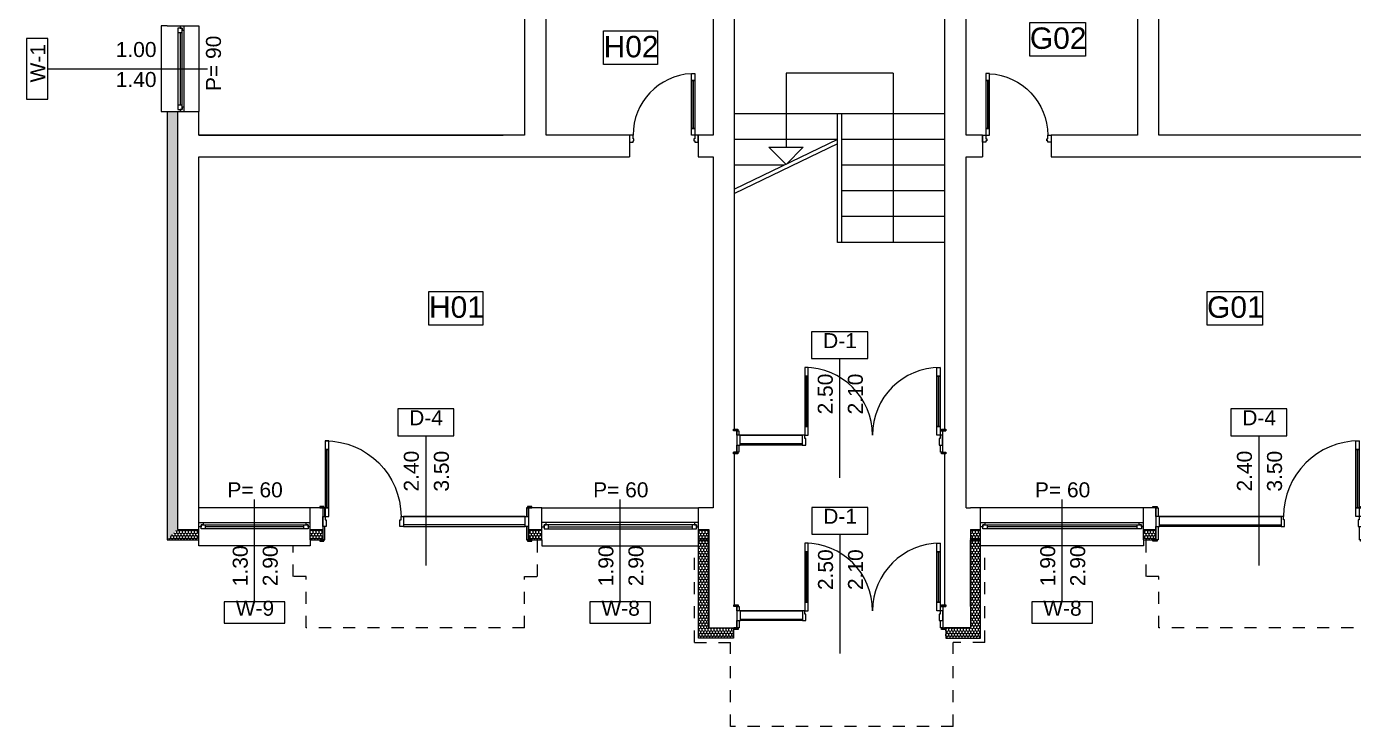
# Model space of a CAD drawing. Header units: feet. Extents: x 2791058 to 2855058, y -67651 to -26651.
# Drawn here: x 2804056 to 2819535, y -51473 to -43304 of the extents above; entities that cross this region are included whole.
import ezdxf
from ezdxf.enums import TextEntityAlignment as Align

# ---------------------------------------------------------------- set-up
doc = ezdxf.new("R2010")
doc.units = ezdxf.units.FT
doc.header["$MEASUREMENT"] = 0
doc.linetypes.add('Dashed', pattern=[282.222223, 141.111112, -141.111112])
doc.layers.add('0_muret e jashtme', color=7, linetype='Continuous')
doc.layers.add('Shell - Roof', color=7, linetype='Continuous')
for name, color, linetype, lineweight in [('0_muret e jashtme_Pen_No__1', 7, 'Continuous', 0), ('ARCHICAD Door Markers_Pen_No__60', 230, 'Continuous', 0), ('ARCHICAD Doors_Pen_No__1', 7, 'Continuous', 0), ('ARCHICAD Doors_Pen_No__60', 230, 'Continuous', 0), ('ARCHICAD Window Markers_Pen_No__20', 1, 'Continuous', 0), ('ARCHICAD Windows_Pen_No__20', 1, 'Continuous', 0), ('Shell - Roof_Pen_No__1', 7, 'Continuous', 0), ('Shell - Roof_Pen_No__21', 7, 'Continuous', 0), ('Text blocks_Pen_No__2', 8, 'Continuous', 0)]:
    doc.layers.add(name, color=color, linetype=linetype, lineweight=lineweight)
doc.layers.add('0_muret e jashtme_Pen_No__14', color=7, linetype='Continuous', lineweight=0, true_color=0xbd8b17)
doc.styles.add('GENERATED_STYLE_1', font='arial.ttf')
pattern_1 = [(90, (2247653.822, -76424.967), (-34.6410162, 0), [20, -40]), (90, (2247636.502, -76394.967), (-34.6410162, 0), [20, -40]), (150, (2247653.822, -76404.967), (17.320508, 30), [20, -40]), (150, (2247619.18, -76404.967), (17.320508, 30), [20, -40]), (210, (2247653.822, -76424.967), (-17.320508, 30), [20, -40]), (210, (2247619.18, -76424.967), (-17.320508, 30), [20, -40])]

# ---------------------------------------------------------------- blocks, each defined once
blk = doc.blocks.new('Storefront 22_2')
at = {"layer": 'ARCHICAD Doors_Pen_No__1', "color": 7, "linetype": 'Continuous', "lineweight": 0}
for p, q in [((370, 740), (370, 820)), ((370, 820), (410, 820)), ((410, 820), (410, 740)), ((370, 740), (390, 740)), ((370, 80), (370, 740)), ((410, 740), (370, 740)), ((390, 740), (410, 740)), ((390, 80), (390, 740)), ((390, 740), (390, 80)), ((390, 740), (390, 80)), ((410, 740), (410, 80)), ((-450, 0), (-450, -80)), ((-410, 0), (-450, 0)), ((-450, 0), (-450, -80)), ((-450, 0), (-450, -80)), ((-410, -40), (-410, 0)), ((390, 80), (370, 80)), ((370, 0), (370, 80)), ((370, 80), (410, 80)), ((410, 0), (370, 0)), ((410, 80), (390, 80)), ((410, 80), (410, 0)), ((410, 0), (410, -40)), ((450, 0), (410, 0)), ((450, -80), (450, 0)), ((450, 0), (450, -80)), ((450, 0), (450, -80)), ((-450, -80), (-410, -80)), ((-450, -80), (-450, -250)), ((-400, -40), (-410, -40)), ((-410, -80), (-410, -65.4)), ((-410, -65.4), (-400, -65.4)), ((-400, -65.4), (-400, -40)), ((410, -40), (400, -40)), ((400, -40), (400, -65.4)), ((400, -65.4), (410, -65.4)), ((410, -65.4), (410, -80)), ((410, -80), (450, -80)), ((450, -80), (450, -250))]:
    blk.add_line(p, q, dxfattribs=at)
blk.add_arc((410, 0), 820, 92.79603, 180, dxfattribs=at)
blk = doc.blocks.new('Wall_21', base_point=(2809866, -38873))
at = {"layer": '0_muret e jashtme_Pen_No__1', "color": 7, "linetype": 'Continuous', "lineweight": 0}
for p, q in [((2809866, -39155), (2809946, -39155)), ((2809946, -39155), (2810116, -39155)), ((2809866, -40055), (2809946, -40055)), ((2809946, -40055), (2810116, -40055))]:
    blk.add_line(p, q, dxfattribs=at)
at = {"layer": '0_muret e jashtme_Pen_No__1', "color": 7, "linetype": 'Continuous', "lineweight": 0, "flags": 128}
for points in [[(2809866, -38873), (2809866, -39155)], [(2810116, -39155), (2810116, -38873)], [(2809866, -40055), (2809866, -44573)], [(2810116, -40723), (2810116, -40055)], [(2810116, -42473), (2810116, -40973)], [(2810116, -44573), (2810116, -42723)]]:
    blk.add_lwpolyline(points, dxfattribs=at)
at = {"layer": 'ARCHICAD Doors_Pen_No__1', "color": 7, "linetype": 'Continuous', "lineweight": 0, "zscale": 1000, "rotation": 90}
blk.add_blockref('Storefront 22_2', (2809866, -39605), dxfattribs=at)
blk = doc.blocks.new('Storefront 22_5')
at = {"layer": 'ARCHICAD Doors_Pen_No__1', "color": 7, "linetype": 'Continuous', "lineweight": 0}
for p, q in [((320, 640), (320, 720)), ((320, 720), (360, 720)), ((320, 640), (340, 640)), ((320, 80), (320, 640)), ((360, 640), (320, 640)), ((340, 640), (360, 640)), ((340, 80), (340, 640)), ((340, 640), (340, 80)), ((340, 640), (340, 80)), ((360, 720), (360, 640)), ((360, 640), (360, 80)), ((-400, 0), (-400, -80)), ((-360, 0), (-400, 0)), ((-400, 0), (-400, -80)), ((-400, 0), (-400, -80)), ((-360, -40), (-360, 0)), ((340, 80), (320, 80)), ((320, 0), (320, 80)), ((320, 80), (360, 80)), ((360, 0), (320, 0)), ((360, 80), (340, 80)), ((360, 80), (360, 0)), ((360, 0), (360, -40)), ((400, 0), (360, 0)), ((400, -80), (400, 0)), ((400, 0), (400, -80)), ((400, 0), (400, -80)), ((-400, -80), (-360, -80)), ((-400, -80), (-400, -250)), ((-350, -40), (-360, -40)), ((-360, -80), (-360, -65.4)), ((-360, -65.4), (-350, -65.4)), ((-350, -65.4), (-350, -40)), ((360, -40), (350, -40)), ((350, -40), (350, -65.4)), ((350, -65.4), (360, -65.4)), ((360, -65.4), (360, -80)), ((360, -80), (400, -80)), ((400, -80), (400, -250))]:
    blk.add_line(p, q, dxfattribs=at)
blk.add_arc((360, 0), 720, 93.18474, 180, dxfattribs=at)
blk = doc.blocks.new('Wall_22', base_point=(2812316, -44573))
at = {"layer": '0_muret e jashtme_Pen_No__1', "color": 7, "linetype": 'Continuous', "lineweight": 0}
for p, q in [((2811091, -44573), (2811091, -44653)), ((2811891, -44573), (2811891, -44653)), ((2811091, -44653), (2811091, -44823)), ((2811891, -44653), (2811891, -44823))]:
    blk.add_line(p, q, dxfattribs=at)
at = {"layer": '0_muret e jashtme_Pen_No__1', "color": 7, "linetype": 'Continuous', "lineweight": 0, "flags": 128}
for points in [[(2809866, -44573), (2806066, -44573)], [(2811091, -44573), (2810116, -44573)], [(2812066, -44573), (2811891, -44573)], [(2806066, -44823), (2811091, -44823)], [(2811891, -44823), (2812066, -44823)]]:
    blk.add_lwpolyline(points, dxfattribs=at)
at = {"layer": 'ARCHICAD Doors_Pen_No__1', "color": 7, "linetype": 'Continuous', "lineweight": 0, "zscale": 1000}
blk.add_blockref('Storefront 22_5', (2811491, -44573), dxfattribs=at)
blk = doc.blocks.new('Wall_23', base_point=(2817266, -38873))
at = {"layer": '0_muret e jashtme_Pen_No__1', "color": 7, "linetype": 'Continuous', "lineweight": 0, "flags": 128}
for points in [[(2817016, -38873), (2817016, -42473)], [(2817266, -44573), (2817266, -38873)], [(2817016, -42723), (2817016, -44573)]]:
    blk.add_lwpolyline(points, dxfattribs=at)
blk = doc.blocks.new('Double Door with Sidelight 22')
at = {"layer": 'ARCHICAD Doors_Pen_No__60', "color": 230, "linetype": 'Continuous', "lineweight": 0}
for p, q in [((-408, 790), (-408, 690)), ((-368, 790), (-408, 790)), ((-368, 690), (-368, 790)), ((1132, 690), (1132, 790)), ((1132, 790), (1172, 790)), ((1172, 790), (1172, 690)), ((-408, 690), (-408, 100)), ((-388, 690), (-408, 690)), ((-408, 690), (-368, 690)), ((-388, 100), (-388, 690)), ((-388, 690), (-388, 100)), ((-368, 690), (-388, 690)), ((-388, 690), (-388, 100)), ((-368, 100), (-368, 690)), ((1132, 690), (1152, 690)), ((1132, 100), (1132, 690)), ((1172, 690), (1132, 690)), ((1152, 690), (1172, 690)), ((1152, 100), (1152, 690)), ((1152, 690), (1152, 100)), ((1152, 690), (1152, 100)), ((1172, 690), (1172, 100)), ((-1237, 50), (-1237, 69)), ((-1237, 69), (-1187, 69)), ((-1187, 50), (-1237, 50)), ((-1200, 50), (-1237, 50)), ((-1200, 50), (-1237, 50)), ((-1200, 0), (-1200, 50)), ((-1200, 50), (-1175, 50)), ((-1200, 50), (-1200, 0)), ((-1200, 50), (-1200, 0)), ((-1200, 50), (-1200, 0)), ((-1175, 0), (-1200, 0)), ((-1160, 0), (-1200, 0)), ((-1200, 0), (-1200, -115)), ((-1200, 0), (-1200, -115)), ((-1200, 0), (-1200, -115)), ((-1187, 69), (-1187, 50)), ((-1175, 50), (-1175, 0)), ((-1160, 0), (-436, 0)), ((-1160, -115), (-1160, 0)), ((-1160, -115), (-1160, 0)), ((-436, 0), (-1160, 0)), ((-436, 0), (-436, -115)), ((-408, 0), (-436, 0)), ((-436, 0), (-436, -115)), ((-408, 100), (-388, 100)), ((-368, 100), (-408, 100)), ((-408, 100), (-408, 0)), ((-408, -40), (-408, 0)), ((-408, 0), (-368, 0)), ((-388, 100), (-368, 100)), ((-368, 0), (-368, 100)), ((1152, 100), (1132, 100)), ((1132, 0), (1132, 100)), ((1132, 100), (1172, 100)), ((1172, 0), (1132, 0)), ((1172, 100), (1152, 100)), ((1172, 100), (1172, 0)), ((1200, 0), (1172, 0)), ((1172, 0), (1172, -40)), ((1175, 0), (1175, 50)), ((1175, 50), (1200, 50)), ((1200, 0), (1175, 0)), ((1187, 69), (1237, 69)), ((1187, 50), (1187, 69)), ((1237, 50), (1187, 50)), ((1200, 50), (1200, 0)), ((1200, 50), (1200, 0)), ((1200, 50), (1200, 0)), ((1200, 50), (1200, 0)), ((1200, 50), (1237, 50)), ((1200, 50), (1237, 50)), ((1200, -115), (1200, 0)), ((1200, 0), (1200, -115)), ((1200, 0), (1200, -115)), ((1237, 69), (1237, 50)), ((-1200, -200), (-1200, -115)), ((-1200, -115), (-1175, -115)), ((-1200, -115), (-1160, -115)), ((-1200, -115), (-1200, -200)), ((-1200, -115), (-1200, -200)), ((-1175, -115), (-1175, -200)), ((-1160, -97), (-436, -97)), ((-436, -115), (-1160, -115)), ((-436, -115), (-396, -115)), ((-396, -40), (-408, -40)), ((-396, -115), (-396, -40)), ((1172, -40), (1160, -40)), ((1160, -40), (1160, -115)), ((1160, -115), (1200, -115)), ((1175, -200), (1175, -115)), ((1175, -115), (1200, -115)), ((1200, -115), (1200, -200)), ((1200, -115), (1200, -200)), ((1200, -115), (1200, -200)), ((-1237, -219), (-1237, -200)), ((-1237, -200), (-1187, -200)), ((-1200, -200), (-1237, -200)), ((-1200, -200), (-1237, -200)), ((-1187, -219), (-1237, -219)), ((-1175, -200), (-1200, -200)), ((-1187, -200), (-1187, -219)), ((1200, -200), (1175, -200)), ((1187, -200), (1237, -200)), ((1187, -219), (1187, -200)), ((1237, -219), (1187, -219)), ((1200, -200), (1237, -200)), ((1200, -200), (1237, -200)), ((1237, -200), (1237, -219))]:
    blk.add_line(p, q, dxfattribs=at)
for centre, start, end in [((-408, 0), 0, 90), ((1172, 0), 90, 180)]:
    blk.add_arc(centre, 790, start, end, dxfattribs=at)
blk = doc.blocks.new('D Marker 22_2')
at = {"layer": 'ARCHICAD Door Markers_Pen_No__60', "color": 230, "linetype": 'Continuous', "lineweight": 0}
for p, q in [((0, -1093), (0, 300)), ((-327, -1093), (-327, -1407)), ((327, -1093), (-327, -1093)), ((327, -1407), (327, -1093)), ((-327, -1407), (327, -1407))]:
    blk.add_line(p, q, dxfattribs=at)
at = {"layer": 'ARCHICAD Door Markers_Pen_No__60', "color": 230, "lineweight": 0, "style": 'GENERATED_STYLE_1'}
for tag, rotation, p in [('AC_MarkerText_3', 270, (-323, -327)), ('AC_MarkerText_2', 270, (27, -327)), ('AC_MarkerText_1', 180, (193, -1042))]:
    blk.add_attdef(tag, text='', height=175, rotation=rotation, dxfattribs=at).set_placement(p, align=Align.BOTTOM_LEFT)
blk = doc.blocks.new('Wall_28', base_point=(2815066, -50073))
at = {"layer": '0_muret e jashtme_Pen_No__1', "color": 7, "linetype": 'Continuous', "lineweight": 0}
for p, q in [((2812343, -50073), (2812306, -50073)), ((2812343, -50073), (2812343, -50123)), ((2812343, -50073), (2812343, -50123)), ((2812343, -50123), (2812343, -50238)), ((2814743, -50073), (2814780, -50073)), ((2814743, -50073), (2814743, -50123)), ((2814743, -50073), (2814743, -50123)), ((2814743, -50123), (2814743, -50238)), ((2812343, -50238), (2812343, -50323)), ((2814743, -50238), (2814743, -50323)), ((2812343, -50323), (2812306, -50323)), ((2814743, -50323), (2814780, -50323))]:
    blk.add_line(p, q, dxfattribs=at)
at = {"layer": '0_muret e jashtme_Pen_No__1', "color": 7, "linetype": 'Continuous', "lineweight": 0, "flags": 128}
for points in [[(2812343, -50073), (2812316, -50073)], [(2814766, -50073), (2814743, -50073)], [(2812316, -50323), (2812343, -50323)], [(2814743, -50323), (2814766, -50323)]]:
    blk.add_lwpolyline(points, dxfattribs=at)
at = {"layer": 'ARCHICAD Door Markers_Pen_No__60', "color": 230, "lineweight": 0}
ref = blk.add_blockref('D Marker 22_2', (2813543, -50323), dxfattribs=dict(at, rotation=180))
ref.add_attrib('AC_MarkerText_1', 'D-1', dxfattribs={"color": 230, "lineweight": 0, "height": 175, "rotation": 360, "style": 'GENERATED_STYLE_1'}).set_placement((2813350, -49160), align=Align.BOTTOM_LEFT)
ref.add_attrib('AC_MarkerText_2', '2.50', dxfattribs={"color": 230, "lineweight": 0, "height": 175, "rotation": 90, "style": 'GENERATED_STYLE_1'}).set_placement((2813516, -49881), align=Align.BOTTOM_LEFT)
ref.add_attrib('AC_MarkerText_3', '2.10', dxfattribs={"color": 230, "lineweight": 0, "height": 175, "rotation": 90, "style": 'GENERATED_STYLE_1'}).set_placement((2813866, -49881), align=Align.BOTTOM_LEFT)
at = {"layer": 'ARCHICAD Doors_Pen_No__60', "color": 230, "linetype": 'Continuous', "lineweight": 0, "zscale": 1000}
blk.add_blockref('Double Door with Sidelight 22', (2813543, -50123), dxfattribs=at)
blk = doc.blocks.new('D Marker 22')
at = {"layer": 'ARCHICAD Door Markers_Pen_No__60', "color": 230, "linetype": 'Continuous', "lineweight": 0}
for p, q in [((327, 1157), (-327, 1157)), ((-327, 1157), (-327, 843)), ((327, 843), (327, 1157)), ((-327, 843), (327, 843)), ((0, 843), (0, -550))]:
    blk.add_line(p, q, dxfattribs=at)
at = {"layer": 'ARCHICAD Door Markers_Pen_No__60', "color": 230, "lineweight": 0, "style": 'GENERATED_STYLE_1'}
for tag, p in [('AC_MarkerText_2', (-28, 192)), ('AC_MarkerText_3', (323, 192))]:
    blk.add_attdef(tag, text='', height=175, rotation=90, dxfattribs=at).set_placement(p, align=Align.BOTTOM_LEFT)
blk.add_attdef('AC_MarkerText_1', text='', height=175, dxfattribs=at).set_placement((-193, 913), align=Align.BOTTOM_LEFT)
blk = doc.blocks.new('Wall_29', base_point=(2812316, -48273))
at = {"layer": '0_muret e jashtme_Pen_No__1', "color": 7, "linetype": 'Continuous', "lineweight": 0}
for p, q in [((2812341, -48023), (2812304, -48023)), ((2812341, -48023), (2812341, -48073)), ((2812341, -48023), (2812341, -48073)), ((2812341, -48073), (2812341, -48188)), ((2814741, -48023), (2814778, -48023)), ((2814741, -48023), (2814741, -48073)), ((2814741, -48023), (2814741, -48073)), ((2814741, -48073), (2814741, -48188)), ((2812341, -48273), (2812304, -48273)), ((2812341, -48188), (2812341, -48273)), ((2814741, -48188), (2814741, -48273)), ((2814741, -48273), (2814778, -48273))]:
    blk.add_line(p, q, dxfattribs=at)
at = {"layer": '0_muret e jashtme_Pen_No__1', "color": 7, "linetype": 'Continuous', "lineweight": 0, "flags": 128}
for points in [[(2812341, -48023), (2812316, -48023)], [(2814766, -48023), (2814741, -48023)], [(2812316, -48273), (2812341, -48273)], [(2814741, -48273), (2814766, -48273)]]:
    blk.add_lwpolyline(points, dxfattribs=at)
at = {"layer": 'ARCHICAD Door Markers_Pen_No__60', "color": 230, "lineweight": 0}
blk.add_blockref('D Marker 22', (2813541, -48023), dxfattribs=at).add_auto_attribs({'AC_MarkerText_1': 'D-1', 'AC_MarkerText_2': '2.50', 'AC_MarkerText_3': '2.10'})
at = {"layer": 'ARCHICAD Doors_Pen_No__60', "color": 230, "linetype": 'Continuous', "lineweight": 0, "zscale": 1000}
blk.add_blockref('Double Door with Sidelight 22', (2813541, -48073), dxfattribs=at)
blk = doc.blocks.new('Wall_30', base_point=(2812316, -48923))
at = {"layer": '0_muret e jashtme_Pen_No__1', "color": 7, "linetype": 'Continuous', "lineweight": 0, "flags": 128}
for points in [[(2812066, -42723), (2812066, -44573)], [(2812316, -48023), (2812316, -42723)], [(2812066, -44823), (2812066, -48923)], [(2812316, -48923), (2812316, -48273)]]:
    blk.add_lwpolyline(points, dxfattribs=at)
blk = doc.blocks.new('Wall_31', base_point=(2814766, -48923))
at = {"layer": '0_muret e jashtme_Pen_No__1', "color": 7, "linetype": 'Continuous', "lineweight": 0, "flags": 128}
for points in [[(2814766, -42723), (2814766, -48023)], [(2815016, -44573), (2815016, -42723)], [(2815016, -48923), (2815016, -44823)], [(2814766, -48273), (2814766, -48923)]]:
    blk.add_lwpolyline(points, dxfattribs=at)
blk = doc.blocks.new('Wall_32', base_point=(2814766, -48923))
at = {"layer": '0_muret e jashtme_Pen_No__1', "color": 7, "linetype": 'Continuous', "lineweight": 0}
blk.add_line((2815066, -49173), (2815066, -49293), dxfattribs=at)
at = {"layer": '0_muret e jashtme_Pen_No__1', "color": 7, "linetype": 'Continuous', "lineweight": 0, "flags": 128}
for points in [[(2814766, -48923), (2814766, -50073)], [(2815016, -48923), (2815066, -48923)], [(2815066, -50073), (2815066, -49293)], [(2815066, -50323), (2814766, -50323)]]:
    blk.add_lwpolyline(points, dxfattribs=at)
blk = doc.blocks.new('Wall_33', base_point=(2812316, -48923))
at = {"layer": '0_muret e jashtme_Pen_No__1', "color": 7, "linetype": 'Continuous', "lineweight": 0}
blk.add_line((2812016, -49173), (2812016, -49293), dxfattribs=at)
at = {"layer": '0_muret e jashtme_Pen_No__1', "color": 7, "linetype": 'Continuous', "lineweight": 0, "flags": 128}
for points in [[(2812066, -48923), (2812016, -48923)], [(2812316, -50073), (2812316, -48923)], [(2812016, -49293), (2812016, -50323)], [(2812016, -50323), (2812316, -50323)]]:
    blk.add_lwpolyline(points, dxfattribs=at)
blk = doc.blocks.new('Wall_34', base_point=(2814766, -44573))
at = {"layer": '0_muret e jashtme_Pen_No__1', "color": 7, "linetype": 'Continuous', "lineweight": 0}
for p, q in [((2815208, -44573), (2815208, -44653)), ((2816008, -44573), (2816008, -44653)), ((2815208, -44653), (2815208, -44823)), ((2816008, -44653), (2816008, -44823))]:
    blk.add_line(p, q, dxfattribs=at)
at = {"layer": '0_muret e jashtme_Pen_No__1', "color": 7, "linetype": 'Continuous', "lineweight": 0, "flags": 128}
for points in [[(2815208, -44573), (2815016, -44573)], [(2817016, -44573), (2816008, -44573)], [(2821066, -44573), (2817266, -44573)], [(2815016, -44823), (2815208, -44823)], [(2816008, -44823), (2821066, -44823)]]:
    blk.add_lwpolyline(points, dxfattribs=at)
at = {"layer": 'ARCHICAD Doors_Pen_No__1', "color": 7, "linetype": 'Continuous', "lineweight": 0, "xscale": -1, "zscale": 1000}
blk.add_blockref('Storefront 22_5', (2815608, -44573), dxfattribs=at)
blk = doc.blocks.new('Window 22_7')
at = {"layer": 'ARCHICAD Windows_Pen_No__20', "color": 1, "linetype": 'Continuous', "lineweight": 0}
for p, q in [((-650, 150), (-650, 220)), ((-650, 220), (650, 220)), ((650, 220), (650, 150)), ((-650, 150), (-650, 30)), ((-650, 30), (-650, 0)), ((-650, 0), (-625, 0)), ((-650, 0), (-650, -50)), ((-650, 0), (-650, -50)), ((-625, 25), (-575, 25)), ((-625, -25), (-625, 25)), ((-625, 0), (-625, -25)), ((-575, 25), (575, 25)), ((-575, 25), (-575, -25)), ((-575, 25), (575, 25)), ((-575, 0), (575, 0)), ((575, -25), (575, 25)), ((575, 25), (625, 25)), ((625, 25), (625, -25)), ((625, -25), (625, 0)), ((625, 0), (650, 0)), ((650, 150), (650, 30)), ((650, 30), (650, 0)), ((650, 0), (650, -50)), ((650, 0), (650, -50)), ((-600, -50), (-650, -50)), ((-650, -50), (-650, -220)), ((-625, -25), (-600, -25)), ((-575, -25), (-625, -25)), ((-600, -25), (-600, -50)), ((600, -50), (-600, -50)), ((575, -25), (-575, -25)), ((625, -25), (575, -25)), ((600, -50), (600, -25)), ((600, -25), (625, -25)), ((650, -50), (600, -50)), ((650, -50), (650, -220)), ((-650, -220), (650, -220))]:
    blk.add_line(p, q, dxfattribs=at)
blk = doc.blocks.new('W Marker 22_4')
at = {"layer": 'ARCHICAD Window Markers_Pen_No__20', "color": 1, "linetype": 'Continuous', "lineweight": 0}
for p, q in [((0, -1095), (0, 100)), ((-354, -1095), (-354, -1345)), ((354, -1095), (-354, -1095)), ((354, -1345), (354, -1095)), ((-354, -1345), (354, -1345))]:
    blk.add_line(p, q, dxfattribs=at)
at = {"layer": 'ARCHICAD Window Markers_Pen_No__20', "color": 1, "lineweight": 0, "style": 'GENERATED_STYLE_1'}
for tag, p in [('AC_MarkerText_2', (-28, -913)), ('AC_MarkerText_3', (322, -913))]:
    blk.add_attdef(tag, text='', height=175, rotation=90, dxfattribs=at).set_placement(p, align=Align.BOTTOM_LEFT)
for tag, p in [('AC_MarkerText_4', (-317, 72)), ('AC_MarkerText_1', (-220, -1310))]:
    blk.add_attdef(tag, text='', height=175, dxfattribs=at).set_placement(p, align=Align.BOTTOM_LEFT)
blk = doc.blocks.new('Window 22_17')
at = {"layer": 'ARCHICAD Windows_Pen_No__20', "color": 1, "linetype": 'Continuous', "lineweight": 0}
for p, q in [((-914, 150), (-914, 220)), ((-914, 220), (914, 220)), ((914, 220), (914, 150)), ((-914, 150), (-914, 30)), ((-914, 30), (-914, 0)), ((-914, 0), (-889, 0)), ((-914, 0), (-914, -50)), ((-914, 0), (-914, -50)), ((-889, 25), (-839, 25)), ((-889, -25), (-889, 25)), ((-889, 0), (-889, -25)), ((-839, 25), (839, 25)), ((-839, 25), (-839, -25)), ((-839, 25), (839, 25)), ((-839, 0), (839, 0)), ((839, -25), (839, 25)), ((839, 25), (889, 25)), ((889, 25), (889, -25)), ((889, -25), (889, 0)), ((889, 0), (914, 0)), ((914, 150), (914, 30)), ((914, 30), (914, 0)), ((914, 0), (914, -50)), ((914, 0), (914, -50)), ((-864, -50), (-914, -50)), ((-914, -50), (-914, -220)), ((-889, -25), (-864, -25)), ((-839, -25), (-889, -25)), ((-864, -25), (-864, -50)), ((864, -50), (-864, -50)), ((839, -25), (-839, -25)), ((889, -25), (839, -25)), ((864, -50), (864, -25)), ((864, -25), (889, -25)), ((914, -50), (864, -50)), ((914, -50), (914, -220)), ((-914, -220), (914, -220))]:
    blk.add_line(p, q, dxfattribs=at)
blk = doc.blocks.new('Door with Sidelight on Side 2 22')
at = {"layer": 'ARCHICAD Doors_Pen_No__60', "color": 230, "linetype": 'Continuous', "lineweight": 0}
for p, q in [((1132, 784), (1132, 884)), ((1132, 884), (1172, 884)), ((1132, 784), (1152, 784)), ((1132, 100), (1132, 784)), ((1172, 784), (1132, 784)), ((1152, 784), (1172, 784)), ((1152, 100), (1152, 784)), ((1152, 784), (1152, 100)), ((1152, 784), (1152, 100)), ((1172, 884), (1172, 784)), ((1172, 784), (1172, 100)), ((-1237, 100), (-1237, 119)), ((-1237, 119), (-1187, 119)), ((-1187, 100), (-1237, 100)), ((-1200, 100), (-1237, 100)), ((-1200, 100), (-1237, 100)), ((-1200, 0), (-1200, 100)), ((-1200, 100), (-1175, 100)), ((-1200, 100), (-1200, 0)), ((-1200, 100), (-1200, 0)), ((-1200, 100), (-1200, 0)), ((-1175, 0), (-1200, 0)), ((-1160, 0), (-1200, 0)), ((-1200, 0), (-1200, -115)), ((-1200, 0), (-1200, -115)), ((-1200, 0), (-1200, -115)), ((-1187, 119), (-1187, 100)), ((-1175, 100), (-1175, 0)), ((-1160, 0), (260, 0)), ((-1160, -115), (-1160, 0)), ((-1160, -115), (-1160, 0)), ((260, 0), (-1160, 0)), ((260, 0), (260, -115)), ((288, 0), (260, 0)), ((260, 0), (260, -115)), ((288, -40), (288, 0)), ((1152, 100), (1132, 100)), ((1132, 0), (1132, 100)), ((1132, 100), (1172, 100)), ((1172, 0), (1132, 0)), ((1172, 100), (1152, 100)), ((1172, 100), (1172, 0)), ((1200, 0), (1172, 0)), ((1172, 0), (1172, -40)), ((1175, 0), (1175, 100)), ((1175, 100), (1200, 100)), ((1200, 0), (1175, 0)), ((1187, 119), (1237, 119)), ((1187, 100), (1187, 119)), ((1237, 100), (1187, 100)), ((1200, 100), (1200, 0)), ((1200, 100), (1200, 0)), ((1200, 100), (1200, 0)), ((1200, 100), (1200, 0)), ((1200, 100), (1237, 100)), ((1200, 100), (1237, 100)), ((1200, -115), (1200, 0)), ((1200, 0), (1200, -115)), ((1200, 0), (1200, -115)), ((1237, 119), (1237, 100)), ((-1200, -270), (-1200, -115)), ((-1200, -115), (-1175, -115)), ((-1200, -115), (-1160, -115)), ((-1200, -115), (-1200, -150)), ((-1200, -115), (-1200, -150)), ((-1200, -150), (-1200, -270)), ((-1200, -150), (-1200, -270)), ((-1175, -115), (-1175, -270)), ((-1160, -97), (260, -97)), ((260, -115), (-1160, -115)), ((260, -115), (300, -115)), ((300, -40), (288, -40)), ((300, -115), (300, -40)), ((1172, -40), (1160, -40)), ((1160, -40), (1160, -115)), ((1160, -115), (1200, -115)), ((1175, -270), (1175, -115)), ((1175, -115), (1200, -115)), ((1200, -115), (1200, -270)), ((1200, -115), (1200, -150)), ((1200, -115), (1200, -150)), ((1200, -150), (1200, -270)), ((1200, -150), (1200, -270)), ((-1237, -289), (-1237, -270)), ((-1237, -270), (-1187, -270)), ((-1200, -270), (-1237, -270)), ((-1200, -270), (-1237, -270)), ((-1187, -289), (-1237, -289)), ((-1175, -270), (-1200, -270)), ((-1187, -270), (-1187, -289)), ((1200, -270), (1175, -270)), ((1187, -270), (1237, -270)), ((1187, -289), (1187, -270)), ((1237, -289), (1187, -289)), ((1200, -270), (1237, -270)), ((1200, -270), (1237, -270)), ((1237, -270), (1237, -289))]:
    blk.add_line(p, q, dxfattribs=at)
blk.add_arc((1172, 0), 884, 90, 180, dxfattribs=at)
blk = doc.blocks.new('D Marker 22_3')
at = {"layer": 'ARCHICAD Door Markers_Pen_No__60', "color": 230, "linetype": 'Continuous', "lineweight": 0}
for p, q in [((327, 1157), (-327, 1157)), ((-327, 1157), (-327, 843)), ((327, 843), (327, 1157)), ((-327, 843), (327, 843)), ((0, 843), (0, -670))]:
    blk.add_line(p, q, dxfattribs=at)
at = {"layer": 'ARCHICAD Door Markers_Pen_No__60', "color": 230, "lineweight": 0, "style": 'GENERATED_STYLE_1'}
for tag, p in [('AC_MarkerText_2', (-28, 192)), ('AC_MarkerText_3', (323, 191))]:
    blk.add_attdef(tag, text='', height=175, rotation=90, dxfattribs=at).set_placement(p, align=Align.BOTTOM_LEFT)
blk.add_attdef('AC_MarkerText_1', text='', height=175, dxfattribs=at).set_placement((-193, 913), align=Align.BOTTOM_LEFT)
blk = doc.blocks.new('Wall_52', base_point=(2806066, -48923))
at = {"layer": '0_muret e jashtme_Pen_No__14', "linetype": 'Continuous', "lineweight": 0, "true_color": 0xbd8b17}
h = blk.add_hatch(dxfattribs=at)
h.set_pattern_fill('STYROFOAM_SM_INSULATION', color=42, style=0, pattern_type=2)
h.set_pattern_definition(pattern_1)
h.paths.add_polyline_path([(2805816, -49173), (2805696, -49293), (2806066, -49293), (2806066, -49173)])
h = blk.add_hatch(dxfattribs=at)
h.set_pattern_fill('STYROFOAM_SM_INSULATION', color=42, style=0, pattern_type=2)
h.set_pattern_definition(pattern_1)
h.paths.add_polyline_path([(2807512, -49173), (2807366, -49173), (2807366, -49293), (2807512, -49293)])
h = blk.add_hatch(dxfattribs=at)
h.set_pattern_fill('STYROFOAM_SM_INSULATION', color=42, style=0, pattern_type=2)
h.set_pattern_definition(pattern_1)
h.paths.add_polyline_path([(2809912, -49173), (2809912, -49293), (2810068, -49293), (2810068, -49173)])
h = blk.add_hatch(dxfattribs=at)
h.set_pattern_fill('STYROFOAM_SM_INSULATION', color=42, style=0, pattern_type=2)
h.set_pattern_definition(pattern_1)
h.paths.add_polyline_path([(2812016, -49173), (2811896, -49173), (2811896, -49293), (2812016, -49293)])
at = {"layer": '0_muret e jashtme_Pen_No__1', "color": 7, "linetype": 'Continuous', "lineweight": 0}
for p, q in [((2806066, -49093), (2806066, -48923)), ((2807366, -49093), (2807366, -48923)), ((2807512, -48923), (2807475, -48923)), ((2807512, -48923), (2807512, -49023)), ((2807512, -48923), (2807512, -49023)), ((2807512, -49023), (2807512, -49138)), ((2809912, -48923), (2809949, -48923)), ((2809912, -48923), (2809912, -49023)), ((2809912, -48923), (2809912, -49023)), ((2809912, -49023), (2809912, -49138)), ((2810068, -49093), (2810068, -48923)), ((2811896, -49093), (2811896, -48923)), ((2805816, -49173), (2806066, -49173)), ((2806066, -49143), (2806066, -49093)), ((2806066, -49173), (2806066, -49143)), ((2806066, -49293), (2806066, -49173)), ((2807366, -49143), (2807366, -49093)), ((2807366, -49173), (2807366, -49143)), ((2807366, -49173), (2807512, -49173)), ((2807366, -49293), (2807366, -49173)), ((2807512, -49138), (2807512, -49173)), ((2807512, -49173), (2807512, -49293)), ((2809912, -49138), (2809912, -49173)), ((2809912, -49173), (2810068, -49173)), ((2809912, -49173), (2809912, -49293)), ((2810068, -49143), (2810068, -49093)), ((2810068, -49173), (2810068, -49143)), ((2810068, -49293), (2810068, -49173)), ((2811896, -49143), (2811896, -49093)), ((2811896, -49173), (2811896, -49143)), ((2811896, -49173), (2812016, -49173)), ((2811896, -49293), (2811896, -49173)), ((2812016, -49173), (2812016, -49293)), ((2807512, -49293), (2807475, -49293)), ((2809912, -49293), (2809949, -49293))]:
    blk.add_line(p, q, dxfattribs=at)
at = {"layer": '0_muret e jashtme_Pen_No__1', "color": 7, "linetype": 'Continuous', "lineweight": 0, "flags": 128}
for points in [[(2807512, -48923), (2807366, -48923)], [(2810068, -48923), (2809912, -48923)], [(2812016, -48923), (2811896, -48923)], [(2805696, -49293), (2806066, -49293)], [(2807366, -49293), (2807512, -49293)], [(2809912, -49293), (2810068, -49293)], [(2811896, -49293), (2812016, -49293)]]:
    blk.add_lwpolyline(points, dxfattribs=at)
at = {"layer": 'ARCHICAD Door Markers_Pen_No__60', "color": 230, "linetype": 'Continuous', "lineweight": 0}
blk.add_blockref('D Marker 22_3', (2808712, -48923), dxfattribs=at).add_auto_attribs({'AC_MarkerText_1': 'D-4', 'AC_MarkerText_2': '2.40', 'AC_MarkerText_3': '3.50'})
at = {"layer": 'ARCHICAD Doors_Pen_No__60', "color": 230, "linetype": 'Continuous', "lineweight": 0, "xscale": -1, "zscale": 1000}
blk.add_blockref('Door with Sidelight on Side 2 22', (2808712, -49023), dxfattribs=at)
at = {"layer": 'ARCHICAD Window Markers_Pen_No__20', "color": 1, "linetype": 'Continuous', "lineweight": 0}
for p, values in [((2806716, -48923), {'AC_MarkerText_1': 'W-9', 'AC_MarkerText_2': '1.30', 'AC_MarkerText_3': '2.90', 'AC_MarkerText_4': 'P= 60'}), ((2810982, -48923), {'AC_MarkerText_1': 'W-8', 'AC_MarkerText_2': '1.90', 'AC_MarkerText_3': '2.90', 'AC_MarkerText_4': 'P= 60'})]:
    blk.add_blockref('W Marker 22_4', p, dxfattribs=at).add_auto_attribs(values)
at = {"layer": 'ARCHICAD Windows_Pen_No__20', "color": 1, "linetype": 'Continuous', "lineweight": 0, "zscale": 1000, "rotation": 180}
blk.add_blockref('Window 22_7', (2806716, -49143), dxfattribs=at)
at = {"layer": 'ARCHICAD Windows_Pen_No__20', "color": 1, "linetype": 'Continuous', "lineweight": 0, "xscale": -1, "zscale": 1000, "rotation": 180}
blk.add_blockref('Window 22_17', (2810982, -49143), dxfattribs=at)
blk = doc.blocks.new('Window 22_18')
at = {"layer": 'ARCHICAD Windows_Pen_No__20', "color": 1, "linetype": 'Continuous', "lineweight": 0}
for p, q in [((-950, 150), (-950, 220)), ((-950, 220), (950, 220)), ((950, 220), (950, 150)), ((-950, 150), (-950, 30)), ((-950, 30), (-950, 0)), ((-950, 0), (-925, 0)), ((-950, 0), (-950, -50)), ((-950, 0), (-950, -50)), ((-925, 25), (-875, 25)), ((-925, -25), (-925, 25)), ((-925, 0), (-925, -25)), ((-875, 25), (875, 25)), ((-875, 25), (-875, -25)), ((-875, 25), (875, 25)), ((-875, 0), (875, 0)), ((875, -25), (875, 25)), ((875, 25), (925, 25)), ((925, 25), (925, -25)), ((925, -25), (925, 0)), ((925, 0), (950, 0)), ((950, 150), (950, 30)), ((950, 30), (950, 0)), ((950, 0), (950, -50)), ((950, 0), (950, -50)), ((-900, -50), (-950, -50)), ((-950, -50), (-950, -220)), ((-925, -25), (-900, -25)), ((-875, -25), (-925, -25)), ((-900, -25), (-900, -50)), ((900, -50), (-900, -50)), ((875, -25), (-875, -25)), ((925, -25), (875, -25)), ((900, -50), (900, -25)), ((900, -25), (925, -25)), ((950, -50), (900, -50)), ((950, -50), (950, -220)), ((-950, -220), (950, -220))]:
    blk.add_line(p, q, dxfattribs=at)
blk = doc.blocks.new('Wall_53', base_point=(2814766, -48923))
at = {"layer": '0_muret e jashtme_Pen_No__14', "linetype": 'Continuous', "lineweight": 0, "true_color": 0xbd8b17}
h = blk.add_hatch(dxfattribs=at)
h.set_pattern_fill('STYROFOAM_SM_INSULATION', color=42, style=0, pattern_type=2)
h.set_pattern_definition(pattern_1)
h.paths.add_polyline_path([(2815066, -49173), (2815066, -49293), (2815186, -49293), (2815186, -49173)])
h = blk.add_hatch(dxfattribs=at)
h.set_pattern_fill('STYROFOAM_SM_INSULATION', color=42, style=0, pattern_type=2)
h.set_pattern_definition(pattern_1)
h.paths.add_polyline_path([(2817231, -49173), (2817086, -49173), (2817086, -49293), (2817231, -49293)])
h = blk.add_hatch(dxfattribs=at)
h.set_pattern_fill('STYROFOAM_SM_INSULATION', color=42, style=0, pattern_type=2)
h.set_pattern_definition(pattern_1)
h.paths.add_polyline_path([(2819766, -49173), (2819631, -49173), (2819631, -49293), (2819766, -49293)])
h = blk.add_hatch(dxfattribs=at)
h.set_pattern_fill('STYROFOAM_SM_INSULATION', color=42, style=0, pattern_type=2)
h.set_pattern_definition(pattern_1)
h.paths.add_polyline_path([(2821066, -49293), (2821316, -49293), (2821316, -49231), (2821269, -49173), (2821066, -49173)])
h = blk.add_hatch(dxfattribs=at)
h.set_pattern_fill('STYROFOAM_SM_INSULATION', color=42, style=0, pattern_type=2)
h.set_pattern_definition(pattern_1)
h.paths.add_polyline_path([(2821269, -49173), (2821316, -49231), (2821316, -49173)])
h = blk.add_hatch(dxfattribs=at)
h.set_pattern_fill('STYROFOAM_SM_INSULATION', color=42, style=0, pattern_type=2)
h.set_pattern_definition(pattern_1)
h.paths.add_polyline_path([(2821316, -49231), (2821366, -49293), (2821366, -49173), (2821316, -49173)])
h = blk.add_hatch(dxfattribs=at)
h.set_pattern_fill('STYROFOAM_SM_INSULATION', color=42, style=0, pattern_type=2)
h.set_pattern_definition(pattern_1)
h.paths.add_polyline_path([(2821316, -49231), (2821316, -49293), (2821366, -49293)])
at = {"layer": '0_muret e jashtme_Pen_No__1', "color": 7, "linetype": 'Continuous', "lineweight": 0}
for p, q in [((2815186, -49093), (2815186, -48923)), ((2817086, -49093), (2817086, -48923)), ((2817231, -48923), (2817194, -48923)), ((2817231, -48923), (2817231, -49023)), ((2817231, -48923), (2817231, -49023)), ((2817231, -49023), (2817231, -49138)), ((2819631, -48923), (2819668, -48923)), ((2819631, -48923), (2819631, -49023)), ((2819631, -48923), (2819631, -49023)), ((2819631, -49023), (2819631, -49138)), ((2819766, -49093), (2819766, -48923)), ((2821066, -49093), (2821066, -48923)), ((2815066, -49173), (2815066, -49293)), ((2815066, -49173), (2815186, -49173)), ((2815186, -49143), (2815186, -49093)), ((2815186, -49173), (2815186, -49143)), ((2815186, -49293), (2815186, -49173)), ((2817086, -49143), (2817086, -49093)), ((2817086, -49173), (2817086, -49143)), ((2817086, -49173), (2817231, -49173)), ((2817086, -49293), (2817086, -49173)), ((2817231, -49138), (2817231, -49173)), ((2817231, -49173), (2817231, -49293)), ((2819631, -49138), (2819631, -49173)), ((2819631, -49173), (2819766, -49173)), ((2819631, -49173), (2819631, -49293)), ((2819766, -49143), (2819766, -49093)), ((2819766, -49173), (2819766, -49143)), ((2819766, -49293), (2819766, -49173)), ((2821066, -49143), (2821066, -49093)), ((2821066, -49173), (2821066, -49143)), ((2821066, -49173), (2821269, -49173)), ((2821066, -49293), (2821066, -49173)), ((2821269, -49173), (2821316, -49173)), ((2817231, -49293), (2817194, -49293)), ((2819631, -49293), (2819668, -49293))]:
    blk.add_line(p, q, dxfattribs=at)
at = {"layer": '0_muret e jashtme_Pen_No__1', "color": 7, "linetype": 'Continuous', "lineweight": 0, "flags": 128}
for points in [[(2815186, -48923), (2815066, -48923)], [(2817231, -48923), (2817086, -48923)], [(2819766, -48923), (2819631, -48923)], [(2821366, -49293), (2821366, -49173)], [(2815066, -49293), (2815186, -49293)], [(2817086, -49293), (2817231, -49293)], [(2819631, -49293), (2819766, -49293)], [(2821066, -49293), (2821366, -49293)]]:
    blk.add_lwpolyline(points, dxfattribs=at)
at = {"layer": 'ARCHICAD Door Markers_Pen_No__60', "color": 230, "linetype": 'Continuous', "lineweight": 0}
blk.add_blockref('D Marker 22_3', (2818431, -48923), dxfattribs=at).add_auto_attribs({'AC_MarkerText_1': 'D-4', 'AC_MarkerText_2': '2.40', 'AC_MarkerText_3': '3.50'})
at = {"layer": 'ARCHICAD Doors_Pen_No__60', "color": 230, "linetype": 'Continuous', "lineweight": 0, "zscale": 1000}
blk.add_blockref('Door with Sidelight on Side 2 22', (2818431, -49023), dxfattribs=at)
at = {"layer": 'ARCHICAD Window Markers_Pen_No__20', "color": 1, "linetype": 'Continuous', "lineweight": 0}
for p, values in [((2816136, -48923), {'AC_MarkerText_1': 'W-8', 'AC_MarkerText_2': '1.90', 'AC_MarkerText_3': '2.90', 'AC_MarkerText_4': 'P= 60'}), ((2820416, -48923), {'AC_MarkerText_1': 'W-9', 'AC_MarkerText_2': '1.30', 'AC_MarkerText_3': '2.90', 'AC_MarkerText_4': 'P= 60'})]:
    blk.add_blockref('W Marker 22_4', p, dxfattribs=at).add_auto_attribs(values)
at = {"layer": 'ARCHICAD Windows_Pen_No__20', "color": 1, "linetype": 'Continuous', "lineweight": 0, "zscale": 1000, "rotation": 180}
blk.add_blockref('Window 22_18', (2816136, -49143), dxfattribs=at)
at = {"layer": 'ARCHICAD Windows_Pen_No__20', "color": 1, "linetype": 'Continuous', "lineweight": 0, "xscale": -1, "zscale": 1000, "rotation": 180}
blk.add_blockref('Window 22_7', (2820416, -49143), dxfattribs=at)
blk = doc.blocks.new('Line_2', base_point=(2812916, -43847))
at = {"layer": 'Shell - Roof_Pen_No__1', "color": 7, "linetype": 'Continuous', "lineweight": 0}
for p, q in [((2812916, -43847), (2812916, -44713)), ((2812916, -44913), (2812716, -44713)), ((2812716, -44713), (2813116, -44713)), ((2812916, -44913), (2813116, -44713))]:
    blk.add_line(p, q, dxfattribs=at)
blk = doc.blocks.new('Window 22_5')
at = {"layer": 'ARCHICAD Windows_Pen_No__20', "color": 1, "linetype": 'Continuous', "lineweight": 0}
for p, q in [((-500, 150), (-500, 220)), ((-500, 220), (500, 220)), ((500, 220), (500, 150)), ((-500, 150), (-500, 30)), ((-500, 30), (-500, 0)), ((-500, 0), (-475, 0)), ((-500, 0), (-500, -50)), ((-500, 0), (-500, -50)), ((-475, 25), (-425, 25)), ((-475, -25), (-475, 25)), ((-475, 0), (-475, -25)), ((-425, 25), (425, 25)), ((-425, 25), (-425, -25)), ((-425, 25), (425, 25)), ((-425, 0), (425, 0)), ((425, -25), (425, 25)), ((425, 25), (475, 25)), ((475, 25), (475, -25)), ((475, -25), (475, 0)), ((475, 0), (500, 0)), ((500, 150), (500, 30)), ((500, 30), (500, 0)), ((500, 0), (500, -50)), ((500, 0), (500, -50)), ((-450, -50), (-500, -50)), ((-500, -50), (-500, -220)), ((-475, -25), (-450, -25)), ((-425, -25), (-475, -25)), ((-450, -25), (-450, -50)), ((450, -50), (-450, -50)), ((425, -25), (-425, -25)), ((475, -25), (425, -25)), ((450, -50), (450, -25)), ((450, -25), (475, -25)), ((500, -50), (450, -50)), ((500, -50), (500, -220)), ((-500, -220), (500, -220))]:
    blk.add_line(p, q, dxfattribs=at)
blk = doc.blocks.new('W Marker 22_2')
at = {"layer": 'ARCHICAD Window Markers_Pen_No__20', "color": 1, "linetype": 'Continuous', "lineweight": 0}
for p, q in [((0, -1761), (0, 100)), ((-354, -1761), (-354, -2011)), ((354, -1761), (-354, -1761)), ((354, -2011), (354, -1761)), ((-354, -2011), (354, -2011))]:
    blk.add_line(p, q, dxfattribs=at)
at = {"layer": 'ARCHICAD Window Markers_Pen_No__20', "color": 1, "lineweight": 0, "style": 'GENERATED_STYLE_1'}
for tag, rotation, p in [('AC_MarkerText_3', 90, (322, -913)), ('AC_MarkerText_4', 180, (317, 367)), ('A', 90, (-28, -913)), ('AC_MarkerText_1', 180, (220, -1678))]:
    blk.add_attdef(tag, text='', height=175, rotation=rotation, dxfattribs=at).set_placement(p, align=Align.BOTTOM_LEFT)

msp = doc.modelspace()

# ---------------------------------------------------------------- hatches: boundary and pattern name
at = {"layer": '0_muret e jashtme_Pen_No__14', "linetype": 'Continuous', "lineweight": 0, "true_color": 0xbd8b17}
h = msp.add_hatch(dxfattribs=at)
h.set_pattern_fill('STYROFOAM_SM_INSULATION', color=42, style=0, pattern_type=2)
h.set_pattern_definition(pattern_1)
h.paths.add_polyline_path([(2805696.457, -49292.699), (2805816.457, -49172.699), (2805816.457, -44296.44), (2805696.457, -44296.44)])
h = msp.add_hatch(dxfattribs=at)
h.set_pattern_fill('STYROFOAM_SM_INSULATION', color=42, style=0, pattern_type=2)
h.set_pattern_definition(pattern_1)
h.paths.add_polyline_path([(2811896.457, -49292.699), (2812016.457, -49292.699), (2812016.457, -50322.699), (2812304.457, -50322.699), (2812304.457, -50442.699), (2811896.457, -50442.699), (2811896.457, -49362.699)])
h = msp.add_hatch(dxfattribs=at)
h.set_pattern_fill('STYROFOAM_SM_INSULATION', color=42, style=0, pattern_type=2)
h.set_pattern_definition(pattern_1)
h.paths.add_polyline_path([(2815066.457, -50322.699), (2814778.457, -50322.699), (2814778.457, -50442.699), (2815186.457, -50442.699), (2815186.457, -49292.699), (2815121.009, -49292.699), (2815066.457, -49292.699)])

# ---------------------------------------------------------------- linework, layer by layer
at = {"layer": '0_muret e jashtme_Pen_No__1', "color": 7, "linetype": 'Continuous', "lineweight": 0}
for p, q in [((2805696.457, -44296.44), (2805816.457, -44296.44)), ((2805816.457, -44296.44), (2805816.457, -49172.699)), ((2805816.457, -44296.44), (2805846.457, -44296.44)), ((2805846.457, -44296.44), (2805896.457, -44296.44)), ((2805896.457, -44296.44), (2806066.457, -44296.44))]:
    msp.add_line(p, q, dxfattribs=at)
at = {"layer": '0_muret e jashtme_Pen_No__1', "color": 7, "linetype": 'Continuous', "lineweight": 0, "flags": 128}
for points in [[(2805696.457, -44296.44), (2805696.457, -49292.699)], [(2806066.457, -44572.699), (2806066.457, -44296.44)], [(2806066.457, -48922.699), (2806066.457, -44822.699)]]:
    msp.add_lwpolyline(points, dxfattribs=at)
for points in [[(2811896.457, -49292.699), (2812016.457, -49292.699), (2812016.457, -50322.699), (2812304.457, -50322.699), (2812304.457, -50442.699), (2811896.457, -50442.699), (2811896.457, -49362.699)], [(2815066.457, -50322.699), (2814778.457, -50322.699), (2814778.457, -50442.699), (2815186.457, -50442.699), (2815186.457, -49292.699), (2815121.009, -49292.699), (2815066.457, -49292.699)]]:
    msp.add_lwpolyline(points, close=True, dxfattribs=at)
at = {"layer": 'Shell - Roof_Pen_No__1', "color": 7, "linetype": 'Continuous', "lineweight": 0}
for p, q in [((2814166.457, -43846.635), (2812916.457, -43846.635)), ((2814166.457, -43846.635), (2814166.457, -45822.699)), ((2806066.457, -44572.699), (2809616.457, -44572.699)), ((2813516.457, -44622.699), (2812316.457, -45202.699)), ((2813516.457, -44672.699), (2812316.457, -45252.699))]:
    msp.add_line(p, q, dxfattribs=at)
at = {"layer": 'Shell - Roof_Pen_No__21', "color": 7, "linetype": 'Continuous', "lineweight": 0}
for p, q in [((2814766.457, -44322.699), (2812316.457, -44322.699)), ((2813516.457, -45822.699), (2813516.457, -44322.699)), ((2813566.457, -45822.699), (2813566.457, -44322.699)), ((2813516.457, -44622.699), (2812316.457, -44622.699)), ((2814766.457, -44622.699), (2813566.457, -44622.699)), ((2812895.767, -44922.699), (2812316.457, -44922.699)), ((2814766.457, -44922.699), (2813566.457, -44922.699)), ((2814766.457, -45222.699), (2813566.457, -45222.699)), ((2814766.457, -45522.699), (2813566.457, -45522.699)), ((2814766.457, -45822.699), (2813516.457, -45822.699)), ((2812016.457, -50322.699), (2812016.457, -49222.699)), ((2815066.457, -49222.699), (2815066.457, -50322.699))]:
    msp.add_line(p, q, dxfattribs=at)
at = {"layer": 'Shell - Roof_Pen_No__21', "color": 7, "linetype": 'Dashed', "lineweight": 0}
for p, q in [((2807166.457, -49722.699), (2807166.457, -49362.699)), ((2810016.457, -49722.699), (2810016.457, -49292.699)), ((2811846.457, -50492.699), (2811846.457, -49360.568)), ((2815236.457, -50492.699), (2815236.457, -49363.842)), ((2817116.457, -49722.699), (2817116.457, -49292.699)), ((2807316.457, -49722.699), (2807166.457, -49722.699)), ((2807316.457, -50322.699), (2807316.457, -49722.699)), ((2809866.457, -50322.699), (2809866.457, -49722.699)), ((2809866.457, -49722.699), (2810016.457, -49722.699)), ((2817266.457, -49722.699), (2817116.457, -49722.699)), ((2817266.457, -50322.699), (2817266.457, -49722.699)), ((2809866.457, -50322.699), (2807316.457, -50322.699)), ((2819816.457, -50322.699), (2817266.457, -50322.699)), ((2811846.457, -50492.699), (2812266.457, -50492.699)), ((2812266.457, -51472.699), (2812266.457, -50492.699)), ((2814866.457, -51472.699), (2814866.457, -50492.699)), ((2815236.457, -50492.699), (2814866.457, -50492.699)), ((2814866.457, -51472.699), (2812266.457, -51472.699))]:
    msp.add_line(p, q, dxfattribs=at)
at = {"layer": 'Text blocks_Pen_No__2', "color": 8, "linetype": 'Continuous', "lineweight": 0, "flags": 128}
for points in [[(2815760.79, -43257.333), (2816407.647, -43257.333), (2816407.647, -43650.191), (2815760.79, -43650.191)], [(2810788.292, -43355.798), (2811414.578, -43355.798), (2811414.578, -43748.655), (2810788.292, -43748.655)], [(2808750.864, -46396.146), (2809377.149, -46396.146), (2809377.149, -46789.004), (2808750.864, -46789.004)], [(2817827.872, -46396.146), (2818474.73, -46396.146), (2818474.73, -46789.004), (2817827.872, -46789.004)]]:
    msp.add_lwpolyline(points, close=True, dxfattribs=at)

# ---------------------------------------------------------------- block references
at = {"layer": '0_muret e jashtme', "color": 7, "lineweight": 0}
for name, p in [('Wall_21', (2809866.457, -38872.699)), ('Wall_23', (2817266.457, -38872.699)), ('Wall_30', (2812316.457, -48922.699)), ('Wall_31', (2814766.457, -48922.699)), ('Wall_22', (2812316.457, -44572.699)), ('Wall_34', (2814766.457, -44572.699)), ('Wall_29', (2812316.457, -48272.699)), ('Wall_52', (2806066.457, -48922.699)), ('Wall_53', (2814766.457, -48922.699)), ('Wall_28', (2815066.457, -50072.699)), ('Wall_33', (2812316.457, -48922.699)), ('Wall_32', (2814766.457, -48922.699))]:
    msp.add_blockref(name, p, dxfattribs=at)
at = {"layer": 'ARCHICAD Window Markers_Pen_No__20', "color": 1, "lineweight": 0}
ref = msp.add_blockref('W Marker 22_2', (2806066.457, -43796.44), dxfattribs=dict(at, rotation=270))
ref.add_attrib('A', '1.00', dxfattribs={"color": 1, "lineweight": 0, "height": 175, "rotation": 360, "style": 'GENERATED_STYLE_1'}).set_placement((2805096.457, -43711.819), align=Align.BOTTOM_LEFT)
ref.add_attrib('AC_MarkerText_1', 'W-1', dxfattribs={"color": 1, "lineweight": 0, "height": 175, "rotation": 90, "style": 'GENERATED_STYLE_1'}).set_placement((2804328.313, -43956.439), align=Align.BOTTOM_LEFT)
ref.add_attrib('AC_MarkerText_3', '1.40', dxfattribs={"color": 1, "lineweight": 0, "height": 175, "rotation": 360, "style": 'GENERATED_STYLE_1'}).set_placement((2805096.457, -44061.819), align=Align.BOTTOM_LEFT)
ref.add_attrib('AC_MarkerText_4', 'P= 90', dxfattribs={"color": 1, "lineweight": 0, "height": 175, "rotation": 90, "style": 'GENERATED_STYLE_1'}).set_placement((2806376.457, -44056.119), align=Align.BOTTOM_LEFT)
at = {"layer": 'ARCHICAD Windows_Pen_No__20', "color": 1, "linetype": 'Continuous', "lineweight": 0, "xscale": -1, "zscale": 1000, "rotation": 90}
msp.add_blockref('Window 22_5', (2805846.457, -43796.44), dxfattribs=at)
at = {"layer": 'Shell - Roof', "color": 7, "linetype": 'Continuous', "lineweight": 0}
msp.add_blockref('Line_2', (2812916.457, -43846.635), dxfattribs=at)

# ---------------------------------------------------------------- texts
at = {"layer": 'Text blocks_Pen_No__2', "color": 8, "linetype": 'Continuous', "lineweight": 0, "char_height": 250, "attachment_point": 1, "style": 'GENERATED_STYLE_1'}
for s, insert in [('\\A1;{\\pql;\\fArial|b0|i0|c0|p34;G0\\fArial|b0|i0|c0|p34;2}', (2815760.79, -43314.476)), ('\\A1;{\\pql;\\fArial|b0|i0|c0|p34;H0\\fArial|b0|i0|c0|p34;2}', (2810788.292, -43412.941)), ('\\A1;{\\pql;\\fArial|b0|i0|c0|p34;H\\fArial|b0|i0|c0|p34;01}', (2808750.864, -46453.289)), ('\\A1;{\\pql;\\fArial|b0|i0|c0|p34;G\\fArial|b0|i0|c0|p34;01}', (2817827.872, -46453.289))]:
    msp.add_mtext(s, dxfattribs=dict(at, insert=insert))

doc.saveas('drawing.dxf')
